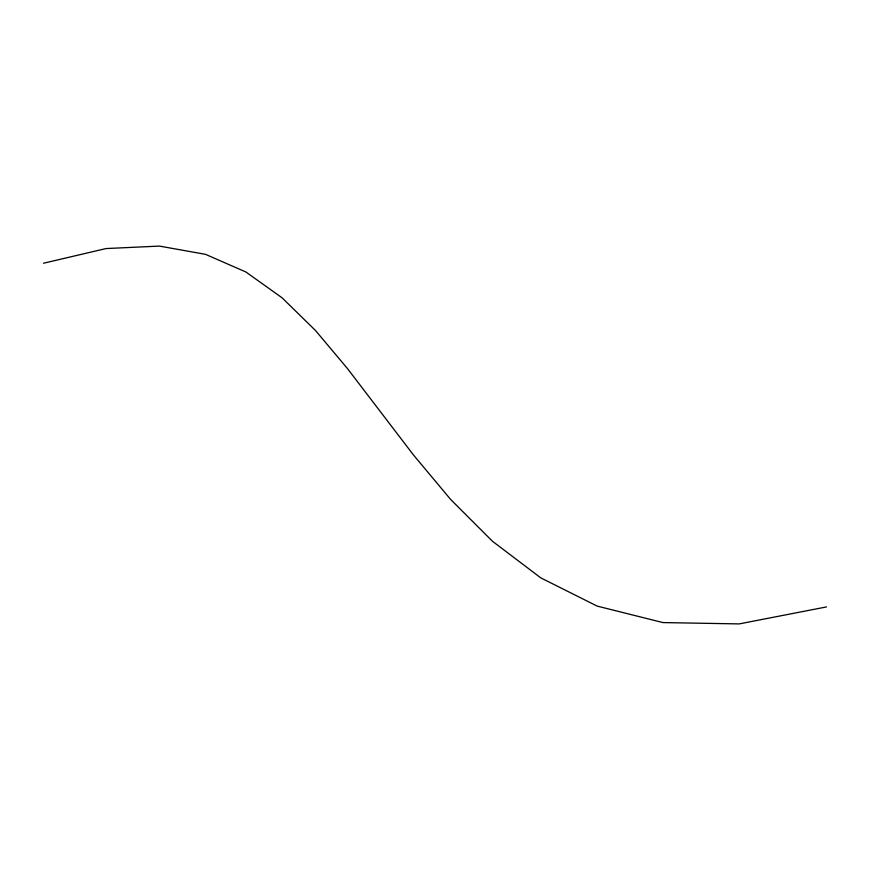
<?xml version="1.0" encoding="UTF-8"?>
<svg xmlns="http://www.w3.org/2000/svg" width="870" height="870" viewBox="0 0 870 870"><rect width="100%" height="100%" fill="white"/><g stroke="black" fill="none" stroke-linecap="round" stroke-linejoin="round"><path stroke-width="1.3" d="M43.5 263.229L106.042 248.559L159.438 246.09L205.537 254.344L245.916 272.005L282.097 297.823L315.505 330.513L347.565 368.695L413.565 455.097L450.595 499.402L492.463 541.26L540.792 577.876L597.157 606.096L662.918 622.572L739.163 623.91L826.5 606.923"/></g></svg>
